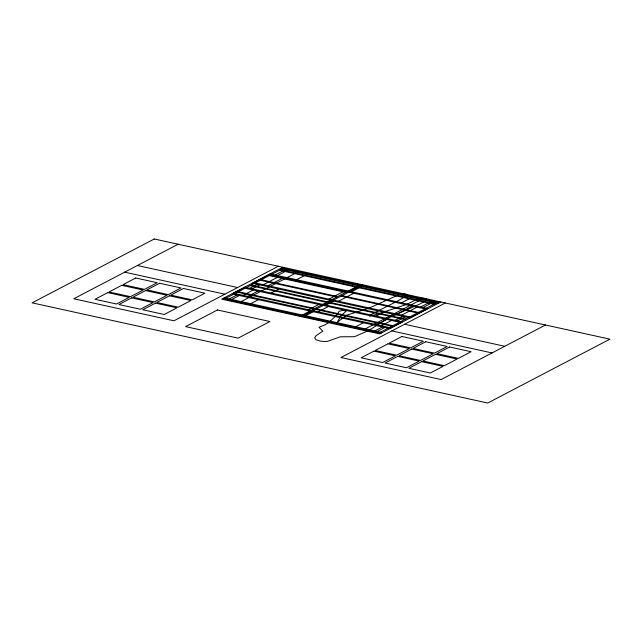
<?xml version="1.0" encoding="UTF-8"?>
<svg xmlns="http://www.w3.org/2000/svg" width="642" height="642" viewBox="0 0 642 642"><rect width="100%" height="100%" fill="white"/><g stroke="black" fill="none" stroke-linecap="round" stroke-linejoin="round"><path stroke-width="0.96" d="M178.115 244.225L73.774 298.771L173.966 320.799L278.307 266.253M282.785 267.233L221.699 299.164L379.743 333.92L440.821 301.989M223.488 299.557L284.575 267.626M229.314 298.947L236.954 294.959M249.674 288.306L257.314 284.318M275.129 275.001L285.305 269.68M286.581 269.014L287.849 268.348M231.706 299.477L239.338 295.481M252.065 288.828L259.697 284.839M277.513 275.53L287.696 270.202M242.997 295.344L253.173 290.023M263.356 284.703L278.628 276.718M247.764 296.395L257.948 291.067M268.123 285.746L283.395 277.769M296.123 271.117L297.398 270.451M241.248 301.571L248.879 297.583M250.155 296.917L260.331 291.596M261.607 290.93L269.239 286.942M270.515 286.276L285.786 278.291M287.054 277.625L297.238 272.304M250.789 303.674L258.421 299.678M271.149 293.025L278.78 289.036M296.596 279.719L306.78 274.399M355.764 284.229L357.032 283.563M308.593 309.765L318.777 304.444M328.961 299.124L344.224 291.139M299.83 316.346L360.908 284.414M303.265 315.214L310.905 311.218M323.632 304.565L331.264 300.576M349.079 291.259L359.255 285.939M301.62 316.739L362.698 284.807M305.656 315.736L313.288 311.747M326.016 305.094L333.647 301.098M351.463 291.789L361.647 286.468M365.306 286.324L366.574 285.658M318.143 311.868L328.319 306.547M338.503 301.218L353.774 293.242M355.748 326.754L363.388 322.757M376.108 316.105L383.747 312.116M401.563 302.799L411.739 297.479M365.29 328.848L372.93 324.86M374.198 324.194L384.381 318.873M385.649 318.207L393.289 314.211M394.557 313.545L409.829 305.568M411.105 304.902L421.28 299.581M376.589 324.716L386.765 319.395M396.949 314.074L412.212 306.09M381.356 325.767L391.54 320.446M401.715 315.118L416.987 307.141M374.832 330.943L382.471 326.955M395.191 320.302L402.831 316.313M420.646 306.996L430.822 301.676M377.223 331.473L384.855 327.476M397.583 320.823L405.214 316.835M423.03 307.526L433.214 302.197M377.953 333.519L439.04 301.588M445.299 302.968L340.95 357.522L441.142 379.55L545.491 324.996M280.434 269.792L356.775 286.573M358.565 286.966L434.899 303.754M279.479 270.29L355.82 287.078M357.61 287.472L433.944 304.252M269.086 274.615L426.529 309.235M270.258 275.113L346.592 291.893M269.303 275.611L345.637 292.399M342.017 295.617L418.359 312.405M341.062 296.114L417.404 312.903M261.35 279.768L337.684 296.556M260.395 280.265L336.729 297.053M253.815 282.6L411.257 317.22M251.166 285.088L327.508 301.876M329.298 302.27L405.632 319.05M250.211 285.594L326.553 302.374M328.343 302.767L404.677 319.555M243.631 287.921L401.081 322.541M137.396 265.507L237.588 287.536M404.58 324.258L504.772 346.287M238.447 291.741L314.781 308.529M316.57 308.922L392.904 325.703M237.492 292.246L313.826 309.027M315.615 309.42L391.949 326.208M233.455 293.242L390.898 327.861M124.668 272.16L224.861 294.188M391.853 330.911L492.045 352.94M224.443 299.06L300.785 315.848M302.575 316.241L378.908 333.021M369.623 315.952L375.562 314.732A181.06 55.645 3.5 0 0 379.077 313.569L399.155 306.924A80.29 24.677 3.5 0 0 402.967 305.616C410.736 303.859 418.496 295.914 426.641 298.915L426.689 299.726L425.325 301.01L420.061 303.931L388.667 317.798L371.301 328.897A400.833 123.2 3.5 0 1 366.759 331.344L354.48 336.713L340.3 336.793L327.805 341.255A6.797 2.087 3.5 0 1 326.064 341.44A7.784 2.391 3.5 0 1 324.306 341.456L321.923 341.287A9.566 2.937 3.5 0 1 319.572 340.926L315.944 339.666L314.716 337.853L316.097 335.67L322.79 331.168L319.026 327.26L325.382 324.692L329.177 322.276L336.424 315.214L339.177 311.258L343.245 310.279L346.11 311.314L341.199 315.302L337.13 322.445L346.239 315.326L365.779 309.227A64.762 19.902 3.5 0 0 369.343 308.008L401.37 293.579L403.786 293.402L407.261 294.863L405.961 296.227L398.024 300.785L372.529 313.729L369.623 315.952M154.265 238.976L32.1 302.839L487.735 403.024L609.9 339.161L154.265 238.976M107.752 292.624L95.024 299.276L116.499 304.003L129.219 297.35L107.752 292.624M121.747 285.313L109.028 291.966L130.495 296.684L143.222 290.032L121.747 285.313M135.751 277.994L123.023 284.647L144.49 289.365L157.218 282.713L135.751 277.994M131.61 297.872L118.882 304.525L140.349 309.243L153.077 302.591L131.61 297.872M145.606 290.553L132.878 297.206L154.353 301.925L167.072 295.272L145.606 290.553M159.601 283.234L146.874 289.887L168.348 294.614L181.076 287.961L159.601 283.234M155.46 303.12L142.741 309.773L164.208 314.492L176.935 307.839L155.46 303.12M169.464 295.802L156.736 302.454L178.203 307.173L190.931 300.52L169.464 295.802M183.46 288.483L170.732 295.135L192.199 299.854L204.926 293.201L183.46 288.483M224.548 297.904L223.272 298.57L380.722 333.182L381.99 332.524L224.548 297.904M244.907 287.255L232.179 293.908L389.63 328.527L402.349 321.875L244.907 287.255M270.354 273.949L252.539 283.266L409.989 317.886L427.805 308.569L270.354 273.949M281.806 267.963L280.538 268.629L437.98 303.249L439.256 302.583L281.806 267.963M217.413 309.974L185.602 326.609L238.086 338.149L269.897 321.514L217.413 309.974M373.893 351.142L361.173 357.795L382.64 362.521L395.368 355.869L373.893 351.142M387.896 343.831L375.169 350.484L396.636 355.203L409.363 348.55L387.896 343.831M401.892 336.512L389.164 343.165L410.639 347.884L423.359 341.231L401.892 336.512M397.751 356.39L385.023 363.043L406.498 367.762L419.218 361.109L397.751 356.39M411.747 349.071L399.027 355.724L420.494 360.443L433.222 353.79L411.747 349.071M425.75 341.753L413.023 348.405L434.49 353.132L447.217 346.479L425.75 341.753M421.609 361.639L408.882 368.291L430.349 373.01L443.076 366.357L421.609 361.639M435.605 354.32L422.877 360.973L444.352 365.691L457.072 359.038L435.605 354.32M449.601 347.001L436.881 353.654L458.348 358.372L471.076 351.72L449.601 347.001"/></g></svg>
